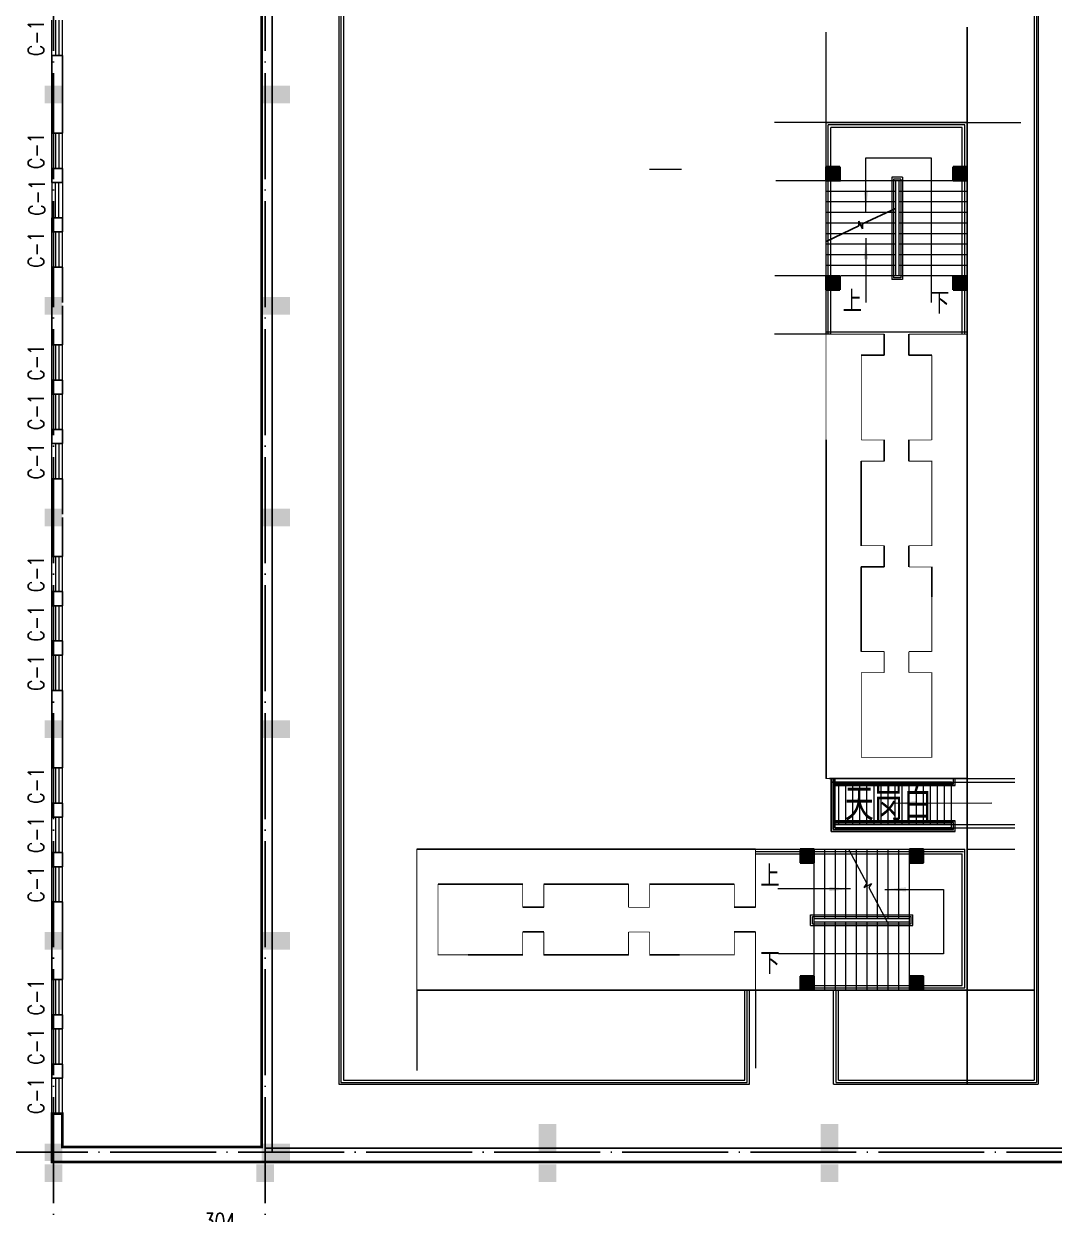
# Model space of a CAD drawing. Extents: x -220435 to 246757, y -381552 to -223577.
# Drawn here: x 72727 to 101942, y -332947 to -299192 of the extents above; entities that cross this region are included whole.
import ezdxf
from ezdxf.enums import TextEntityAlignment as Align

# ---------------------------------------------------------------- set-up
doc = ezdxf.new("R2010")
doc.units = 0
doc.header["$LTSCALE"] = 1500
doc.header["$MEASUREMENT"] = 0
for name, pattern in [('3', [10, 3, -2, 3, -2]), ('DASH', [0.35, 0.25, -0.1]), ('DOTE', [2.42, 2, -0.2, 0.02, -0.2])]:
    doc.linetypes.add(name, pattern=pattern)
doc.layers.get('0').update_dxf_attribs({"linetype": 'CONTINUOUS'})
for name, color, linetype in [('COLUMN', 7, 'CONTINUOUS'), ('DOTE', 7, 'DOTE'), ('GPSCOMMON', 7, 'CONTINUOUS'), ('JELIBTLTC', 7, 'CONTINUOUS'), ('PUB_WALL', 7, 'CONTINUOUS'), ('STAIR', 7, 'CONTINUOUS'), ('WALL', 7, 'CONTINUOUS'), ('WINDOW_TEXT', 7, 'CONTINUOUS'), ('尺寸层', 7, 'CONTINUOUS'), ('梁__虚线', 7, '3'), ('细线层', 7, 'CONTINUOUS')]:
    doc.layers.add(name, color=color, linetype=linetype)
for name, color, linetype, lineweight in [('PUB_DIM', 7, 'CONTINUOUS', 0), ('WINDOW', 7, 'CONTINUOUS', 0), ('我的', 7, 'CONTINUOUS', 0)]:
    doc.layers.add(name, color=color, linetype=linetype, lineweight=lineweight)
doc.styles.add('_SIMPLEX', font='SIMPLEX.shx', dxfattribs={"width": 0.8})
doc.styles.add('DIM_FONT', font='TXT.shx', dxfattribs={"width": 0.7})
doc.styles.add('JELIBTLZX1', font='arial.ttf', dxfattribs={"width": 0.65})
doc.styles.add('SIMPLEX', font='SIMPLEX.SHX')

# ---------------------------------------------------------------- blocks, each defined once
blk = doc.blocks.new('_FZH')
blk.add_solid([(-0.5, -0.5), (0.5, -0.5), (-0.5, 0.5), (0.5, 0.5)])
blk = doc.blocks.new('_WBLK')
for p, q in [((-0.5, 0.5), (0.5, 0.5)), ((0.5, 0.167), (-0.5, 0.167)), ((0.5, -0.167), (-0.5, -0.167)), ((-0.5, -0.5), (0.5, -0.5))]:
    blk.add_line(p, q)
at = {"layer": 'WINDOW_TEXT', "style": 'SIMPLEX', "flags": 9}
blk.add_attdef('A', text='', height=1, dxfattribs=at).set_placement((0, 1.5), align=Align.MIDDLE)
blk = doc.blocks.new('_ARROW')
blk.add_solid([(0, 0), (-1, 0.1), (-1, -0.1)])

msp = doc.modelspace()

# ---------------------------------------------------------------- linework, layer by layer
at = {"layer": 'DOTE'}
for p, q in [((79572.4, -350782.5), (79572.4, -270192.5)), ((73572.4, -350782.5), (73572.4, -273067.5)), ((99472.4, -324789.8), (99472.4, -299291.1)), ((99472.4, -329262.5), (99472.4, -299331.1)), ((83872.4, -326592.5), (101442.4, -326592.5)), ((83872.4, -326592.5), (101372.4, -326592.5)), ((93472.4, -326592.5), (101372.4, -326592.5)), ((60656.8, -331192.5), (104572.4, -331192.5))]:
    msp.add_line(p, q, dxfattribs=at)
at = {"layer": 'GPSCOMMON'}
for p, q in [((95472.4, -320592.5), (95472.4, -310992.5)), ((96472.4, -313992.5), (96472.4, -311592.5)), ((96472.4, -316992.5), (96472.4, -314592.5)), ((98472.4, -315442.5), (98472.4, -314592.5)), ((83872.4, -322592.5), (93472.4, -322592.5)), ((84472.4, -323592.5), (86872.4, -323592.5)), ((87472.4, -323592.5), (89872.4, -323592.5)), ((85322.4, -325592.5), (86872.4, -325592.5)), ((85322.4, -325592.5), (86872.4, -325592.5)), ((87472.4, -325592.5), (88322.4, -325592.5)), ((87472.4, -325592.5), (88322.4, -325592.5)), ((88322.4, -325592.5), (89872.4, -325592.5)), ((90472.4, -325592.5), (91322.4, -325592.5)), ((85322.4, -326592.5), (88322.4, -326592.5)), ((85322.4, -326592.5), (88322.4, -326592.5)), ((88322.4, -326592.5), (91322.4, -326592.5)), ((91322.4, -326592.5), (93472.4, -326592.5))]:
    msp.add_line(p, q, dxfattribs=at)
at = {"layer": 'PUB_DIM'}
msp.add_line((90470.7, -303314.6), (91370.7, -303314.6), dxfattribs=at)
at = {"layer": 'PUB_DIM', "const_width": 75}
msp.add_lwpolyline([(103422.4, -332482.5), (103422.4, -328342.5), (103872.4, -328342.5), (103872.4, -331462.5), (73522.4, -331462.5), (73522.4, -330092.5), (73822.4, -330092.5), (73822.4, -331042.5), (79472.4, -331042.5), (79472.4, -295192.5), (79472.4, -285292.5), (79472.4, -283292.5)], dxfattribs=at)
msp.add_lwpolyline([(103422.4, -332482.5), (103422.4, -328342.5), (103872.4, -328342.5), (103872.4, -331462.5), (73522.4, -331462.5), (73522.4, -330092.5), (73822.4, -330092.5), (73822.4, -331042.5), (79472.4, -331042.5), (79472.4, -295192.5), (79472.4, -285292.5), (79472.4, -283292.5)], dxfattribs=at)
at = {"layer": 'PUB_DIM'}
for points in [[(96603.4, -305266.8), (96603.4, -307093.7)], [(97433.8, -321292.5), (100178.5, -321283.6)], [(96170.4, -323724.1), (94109.7, -323724.1)], [(97142.8, -323737.3), (98806.6, -323737.3), (98806.6, -325568.2), (94125.4, -325568.2)]]:
    msp.add_lwpolyline(points, dxfattribs=at)
at = {"layer": 'PUB_WALL'}
for p, q in [((79772.4, -331192.5), (79772.4, -285292.5)), ((79772.4, -285292.5), (79772.4, -331192.5)), ((73522.4, -302292.5), (73522.4, -300092.5)), ((73822.4, -300092.5), (73522.4, -300092.5)), ((73522.4, -302292.5), (73522.4, -300092.5)), ((73522.4, -300092.5), (73822.4, -300092.5)), ((73822.4, -302292.5), (73822.4, -300092.5)), ((73822.4, -300092.5), (73822.4, -302292.5)), ((73822.4, -302292.5), (73522.4, -302292.5)), ((73822.4, -302292.5), (73522.4, -302292.5)), ((73822.4, -303292.5), (73522.4, -303292.5)), ((73522.4, -303692.5), (73522.4, -303292.5)), ((73822.4, -303292.5), (73522.4, -303292.5)), ((73522.4, -303292.5), (73522.4, -303692.5)), ((73822.4, -303692.5), (73822.4, -303292.5)), ((73822.4, -303692.5), (73822.4, -303292.5)), ((73822.4, -303692.5), (73522.4, -303692.5)), ((73522.4, -303692.5), (73822.4, -303692.5)), ((73522.4, -304692.5), (73822.4, -304692.5)), ((73522.4, -305092.5), (73522.4, -304692.5)), ((73522.4, -305092.5), (73522.4, -304692.5)), ((73522.4, -304692.5), (73822.4, -304692.5)), ((73822.4, -305092.5), (73822.4, -304692.5)), ((73822.4, -304692.5), (73822.4, -305092.5)), ((73822.4, -305092.5), (73522.4, -305092.5)), ((73822.4, -305092.5), (73522.4, -305092.5)), ((73822.4, -306092.5), (73522.4, -306092.5)), ((73522.4, -307092.5), (73522.4, -306092.5)), ((73822.4, -306092.5), (73522.4, -306092.5)), ((73522.4, -306092.5), (73522.4, -307092.5)), ((73822.4, -307092.5), (73822.4, -306092.5)), ((73822.4, -307092.5), (73822.4, -306092.5)), ((73522.4, -308292.5), (73522.4, -307092.5)), ((73522.4, -307092.5), (73522.4, -308292.5)), ((73822.4, -307192.5), (73822.4, -308292.5)), ((73822.4, -308292.5), (73822.4, -307192.5)), ((73822.4, -308292.5), (73522.4, -308292.5)), ((73522.4, -308292.5), (73822.4, -308292.5)), ((73522.4, -309692.5), (73522.4, -309292.5)), ((73822.4, -309292.5), (73522.4, -309292.5)), ((73522.4, -309692.5), (73522.4, -309292.5)), ((73522.4, -309292.5), (73822.4, -309292.5)), ((73822.4, -309292.5), (73822.4, -309692.5)), ((73822.4, -309292.5), (73822.4, -309692.5)), ((73822.4, -309692.5), (73522.4, -309692.5)), ((73822.4, -309692.5), (73522.4, -309692.5)), ((73522.4, -311092.5), (73522.4, -310692.5)), ((73822.4, -310692.5), (73522.4, -310692.5)), ((73522.4, -311092.5), (73522.4, -310692.5)), ((73522.4, -310692.5), (73822.4, -310692.5)), ((73822.4, -310692.5), (73822.4, -311092.5)), ((73822.4, -310692.5), (73822.4, -311092.5)), ((73822.4, -311092.5), (73522.4, -311092.5)), ((73822.4, -311092.5), (73522.4, -311092.5)), ((73822.4, -312092.5), (73522.4, -312092.5)), ((73522.4, -314292.5), (73522.4, -312092.5)), ((73822.4, -312092.5), (73522.4, -312092.5)), ((73522.4, -312092.5), (73522.4, -314292.5)), ((73822.4, -312092.5), (73822.4, -313092.5)), ((73822.4, -313092.5), (73822.4, -312092.5)), ((73822.4, -314292.5), (73822.4, -313192.5)), ((73822.4, -314292.5), (73822.4, -313192.5)), ((73822.4, -314292.5), (73522.4, -314292.5)), ((73522.4, -314292.5), (73822.4, -314292.5)), ((73522.4, -315692.5), (73522.4, -315292.5)), ((73822.4, -315292.5), (73522.4, -315292.5)), ((73522.4, -315692.5), (73522.4, -315292.5)), ((73522.4, -315292.5), (73822.4, -315292.5)), ((73822.4, -315692.5), (73822.4, -315292.5)), ((73822.4, -315292.5), (73822.4, -315692.5)), ((73822.4, -315692.5), (73522.4, -315692.5)), ((73822.4, -315692.5), (73522.4, -315692.5)), ((73522.4, -317092.5), (73522.4, -316692.5)), ((73822.4, -316692.5), (73522.4, -316692.5)), ((73522.4, -317092.5), (73522.4, -316692.5)), ((73522.4, -316692.5), (73822.4, -316692.5)), ((73822.4, -317092.5), (73822.4, -316692.5)), ((73822.4, -316692.5), (73822.4, -317092.5)), ((73822.4, -317092.5), (73522.4, -317092.5)), ((73822.4, -317092.5), (73522.4, -317092.5)), ((73522.4, -320292.5), (73522.4, -318092.5)), ((73822.4, -318092.5), (73522.4, -318092.5)), ((73522.4, -320292.5), (73522.4, -318092.5)), ((73522.4, -318092.5), (73822.4, -318092.5)), ((73822.4, -320292.5), (73822.4, -318092.5)), ((73822.4, -318092.5), (73822.4, -320292.5)), ((73822.4, -320292.5), (73522.4, -320292.5)), ((73822.4, -320292.5), (73522.4, -320292.5)), ((73522.4, -321692.5), (73522.4, -321292.5)), ((73822.4, -321292.5), (73522.4, -321292.5)), ((73522.4, -321692.5), (73522.4, -321292.5)), ((73522.4, -321292.5), (73822.4, -321292.5)), ((73822.4, -321692.5), (73822.4, -321292.5)), ((73822.4, -321292.5), (73822.4, -321692.5)), ((73822.4, -321692.5), (73522.4, -321692.5)), ((73822.4, -321692.5), (73522.4, -321692.5)), ((73522.4, -323092.5), (73522.4, -322692.5)), ((73822.4, -322692.5), (73522.4, -322692.5)), ((73522.4, -323092.5), (73522.4, -322692.5)), ((73522.4, -322692.5), (73822.4, -322692.5)), ((73822.4, -323092.5), (73822.4, -322692.5)), ((73822.4, -322692.5), (73822.4, -323092.5)), ((73822.4, -323092.5), (73522.4, -323092.5)), ((73822.4, -323092.5), (73522.4, -323092.5)), ((73822.4, -324092.5), (73522.4, -324092.5)), ((73522.4, -326292.5), (73522.4, -324092.5)), ((73822.4, -324092.5), (73522.4, -324092.5)), ((73522.4, -324092.5), (73522.4, -326292.5)), ((73822.4, -326292.5), (73822.4, -324092.5)), ((73822.4, -326292.5), (73822.4, -324092.5)), ((73822.4, -326292.5), (73522.4, -326292.5)), ((73522.4, -326292.5), (73822.4, -326292.5)), ((73822.4, -327292.5), (73522.4, -327292.5)), ((73522.4, -327692.5), (73522.4, -327292.5)), ((73822.4, -327292.5), (73522.4, -327292.5)), ((73522.4, -327292.5), (73522.4, -327692.5)), ((73822.4, -327692.5), (73822.4, -327292.5)), ((73822.4, -327692.5), (73822.4, -327292.5)), ((73822.4, -327692.5), (73522.4, -327692.5)), ((73522.4, -327692.5), (73822.4, -327692.5)), ((73822.4, -328692.5), (73522.4, -328692.5)), ((73522.4, -329092.5), (73522.4, -328692.5)), ((73822.4, -328692.5), (73522.4, -328692.5)), ((73522.4, -328692.5), (73522.4, -329092.5)), ((73822.4, -329092.5), (73822.4, -328692.5)), ((73822.4, -329092.5), (73822.4, -328692.5)), ((73822.4, -329092.5), (73522.4, -329092.5)), ((73522.4, -329092.5), (73822.4, -329092.5)), ((103372.4, -331072.5), (79572.4, -331072.5)), ((103372.4, -331072.5), (79572.4, -331072.5))]:
    msp.add_line(p, q, dxfattribs=at)
at = {"layer": 'STAIR'}
for p, q in [((96510.3, -304867.7), (97439.7, -304426.1)), ((96401.9, -304919.2), (96404.6, -304785.1)), ((96404.6, -304785.1), (96507.6, -305001.9)), ((95472.4, -305360.8), (96401.9, -304919.2)), ((96507.6, -305001.9), (96510.3, -304867.7)), ((96627.7, -323573.1), (96549.7, -323682.2))]:
    msp.add_line(p, q, dxfattribs=at)
at = {"layer": 'WALL'}
for p, q in [((79772.4, -285292.5), (79772.4, -331192.5)), ((79472.4, -331042.5), (79472.4, -295192.5)), ((73522.4, -302292.5), (73522.4, -300092.5)), ((73822.4, -300092.5), (73522.4, -300092.5)), ((73822.4, -302292.5), (73822.4, -300092.5)), ((73822.4, -302292.5), (73522.4, -302292.5)), ((73822.4, -303292.5), (73522.4, -303292.5)), ((73522.4, -303692.5), (73522.4, -303292.5)), ((73822.4, -303692.5), (73822.4, -303292.5)), ((73822.4, -303692.5), (73522.4, -303692.5)), ((73522.4, -304692.5), (73822.4, -304692.5)), ((73522.4, -305092.5), (73522.4, -304692.5)), ((73822.4, -305092.5), (73822.4, -304692.5)), ((73822.4, -305092.5), (73522.4, -305092.5)), ((73822.4, -306092.5), (73522.4, -306092.5)), ((73522.4, -307092.5), (73522.4, -306092.5)), ((73822.4, -307092.5), (73822.4, -306092.5)), ((73522.4, -308292.5), (73522.4, -307092.5)), ((73822.4, -307192.5), (73822.4, -308292.5)), ((73822.4, -308292.5), (73522.4, -308292.5)), ((73522.4, -309692.5), (73522.4, -309292.5)), ((73822.4, -309292.5), (73522.4, -309292.5)), ((73822.4, -309292.5), (73822.4, -309692.5)), ((73822.4, -309692.5), (73522.4, -309692.5)), ((73522.4, -311092.5), (73522.4, -310692.5)), ((73822.4, -310692.5), (73522.4, -310692.5)), ((73822.4, -310692.5), (73822.4, -311092.5)), ((73822.4, -311092.5), (73522.4, -311092.5)), ((73822.4, -312092.5), (73522.4, -312092.5)), ((73522.4, -314292.5), (73522.4, -312092.5)), ((73822.4, -312092.5), (73822.4, -313092.5)), ((73822.4, -314292.5), (73822.4, -313192.5)), ((73822.4, -314292.5), (73522.4, -314292.5)), ((73522.4, -315692.5), (73522.4, -315292.5)), ((73822.4, -315292.5), (73522.4, -315292.5)), ((73822.4, -315692.5), (73822.4, -315292.5)), ((73822.4, -315692.5), (73522.4, -315692.5)), ((73522.4, -317092.5), (73522.4, -316692.5)), ((73822.4, -316692.5), (73522.4, -316692.5)), ((73822.4, -317092.5), (73822.4, -316692.5)), ((73822.4, -317092.5), (73522.4, -317092.5)), ((73522.4, -320292.5), (73522.4, -318092.5)), ((73822.4, -318092.5), (73522.4, -318092.5)), ((73822.4, -320292.5), (73822.4, -318092.5)), ((73822.4, -320292.5), (73522.4, -320292.5)), ((73522.4, -321692.5), (73522.4, -321292.5)), ((73822.4, -321292.5), (73522.4, -321292.5)), ((73822.4, -321692.5), (73822.4, -321292.5)), ((73822.4, -321692.5), (73522.4, -321692.5)), ((73522.4, -323092.5), (73522.4, -322692.5)), ((73822.4, -322692.5), (73522.4, -322692.5)), ((73822.4, -323092.5), (73822.4, -322692.5)), ((73822.4, -323092.5), (73522.4, -323092.5)), ((73822.4, -324092.5), (73522.4, -324092.5)), ((73522.4, -326292.5), (73522.4, -324092.5)), ((73822.4, -326292.5), (73822.4, -324092.5)), ((73822.4, -326292.5), (73522.4, -326292.5)), ((73822.4, -327292.5), (73522.4, -327292.5)), ((73522.4, -327692.5), (73522.4, -327292.5)), ((73822.4, -327692.5), (73822.4, -327292.5)), ((73822.4, -327692.5), (73522.4, -327692.5)), ((73822.4, -328692.5), (73522.4, -328692.5)), ((73522.4, -329092.5), (73522.4, -328692.5)), ((73822.4, -329092.5), (73822.4, -328692.5)), ((73822.4, -329092.5), (73522.4, -329092.5)), ((73822.4, -330092.5), (73522.4, -330092.5)), ((73522.4, -331462.5), (73522.4, -330092.5)), ((73822.4, -331042.5), (73822.4, -330092.5)), ((73822.4, -331042.5), (79472.4, -331042.5)), ((103372.4, -331072.5), (79572.4, -331072.5)), ((103872.4, -331462.5), (73522.4, -331462.5))]:
    msp.add_line(p, q, dxfattribs=at)
at = {"layer": 'WINDOW'}
for p, q in [((81656.4, -273122.5), (81656.4, -329262.5)), ((81715.3, -273172.5), (81715.3, -329212.5)), ((81796, -273242.5), (81796, -329142.5)), ((101372.4, -273242.5), (101372.4, -322757.3)), ((101442.4, -273172.5), (101442.4, -322822.3)), ((101492.4, -273122.5), (101492.4, -322727.5)), ((95472.4, -301992.5), (95472.4, -299425.6)), ((95472.4, -301992.5), (94012.5, -301992.5)), ((95472.4, -307992.5), (95472.4, -301992.5)), ((95537.4, -303242.1), (95537.4, -302057.5)), ((99407.4, -302057.5), (95537.4, -302057.5)), ((99407.4, -303242.1), (99407.4, -302057.5)), ((99472.4, -301992.5), (100992, -301992.5)), ((95607.4, -303242.1), (95607.4, -302127.5)), ((99337.4, -302127.5), (95607.4, -302127.5)), ((99337.4, -303242.1), (99337.4, -302127.5)), ((95872.4, -303642.1), (94046.1, -303642.1)), ((95537.4, -306342.1), (95537.4, -303642.1)), ((95607.4, -306342.1), (95607.4, -303642.1)), ((99072.4, -303642.9), (95872.4, -303642.9)), ((97339.7, -303542.9), (97339.7, -306442.9)), ((97639.7, -303542.9), (97339.7, -303542.9)), ((97389.7, -303592.9), (97389.7, -306392.9)), ((97589.7, -303592.9), (97389.7, -303592.9)), ((97439.7, -303642.9), (97439.7, -306342.9)), ((97539.7, -303642.9), (97539.7, -306342.9)), ((97589.7, -303592.9), (97589.7, -306392.9)), ((97639.7, -303542.9), (97639.7, -306442.9)), ((99337.4, -306342.1), (99337.4, -303642.1)), ((99407.4, -306342.1), (99407.4, -303642.1)), ((97439.7, -303942.9), (95472.4, -303942.9)), ((99472.4, -303942.9), (97539.7, -303942.9)), ((97439.7, -304242.9), (95472.4, -304242.9)), ((99472.4, -304242.9), (97539.7, -304242.9)), ((97439.7, -304542.9), (95472.4, -304542.9)), ((99472.4, -304542.9), (97539.7, -304542.9)), ((97439.7, -304842.9), (95472.4, -304842.9)), ((97439.7, -305142.9), (95472.4, -305142.9)), ((99472.4, -304842.9), (97539.7, -304842.9)), ((99472.4, -305142.9), (97539.7, -305142.9)), ((97439.7, -305442.9), (95472.4, -305442.9)), ((99472.4, -305442.9), (97539.7, -305442.9)), ((97439.7, -305742.9), (95472.4, -305742.9)), ((99472.4, -305742.9), (97539.7, -305742.9)), ((97439.7, -306042.9), (95472.4, -306042.9)), ((99472.4, -306042.9), (97539.7, -306042.9)), ((95872.4, -306342.1), (94022.4, -306342.1)), ((99072.4, -306342.9), (95889.7, -306342.9)), ((97639.7, -306442.9), (97339.7, -306442.9)), ((97589.7, -306392.9), (97389.7, -306392.9)), ((95537.4, -307992.5), (95537.4, -306742.1)), ((95607.4, -307992.5), (95607.4, -306742.1)), ((99337.4, -307992.5), (99337.4, -306742.1)), ((99407.4, -307992.5), (99407.4, -306742.1)), ((95607.4, -307992.5), (94012.5, -307992.5)), ((99472.4, -307931.1), (95472.4, -307931.1)), ((99033.8, -320592.5), (100823.5, -320592.5)), ((99083.8, -320742.5), (99083.8, -320592.5)), ((99133.8, -320792.5), (99133.8, -320592.5)), ((95833.8, -321892.5), (95833.8, -320692.5)), ((96033.8, -321892.5), (96033.8, -320692.5)), ((96233.8, -321892.5), (96233.8, -320692.5)), ((96433.8, -321892.5), (96433.8, -320692.5)), ((96633.8, -321892.5), (96633.8, -320692.5)), ((96833.8, -321892.5), (96833.8, -320692.5)), ((97033.8, -321892.5), (97033.8, -320692.5)), ((97233.8, -321892.5), (97233.8, -320692.5)), ((97433.8, -321892.5), (97433.8, -320692.5)), ((97633.8, -321892.5), (97633.8, -320692.5)), ((97833.8, -321892.5), (97833.8, -320692.5)), ((98033.8, -321892.5), (98033.8, -320692.5)), ((98233.8, -321892.5), (98233.8, -320692.5)), ((98433.8, -321892.5), (98433.8, -320692.5)), ((98633.8, -321892.5), (98633.8, -320692.5)), ((98833.8, -321892.5), (98833.8, -320692.5)), ((99033.8, -320692.5), (100823.5, -320692.5)), ((99033.8, -321992.5), (99033.8, -320692.5)), ((99033.8, -321892.5), (100823.5, -321892.5)), ((99033.8, -321992.5), (100823.5, -321992.5)), ((99083.8, -322042.5), (99083.8, -321842.5)), ((99133.8, -322092.5), (99133.8, -321792.5)), ((93472.4, -322592.5), (99407.4, -322592.5)), ((93472.4, -322657.5), (94736.8, -322657.5)), ((95136.8, -322657.5), (97836.8, -322657.5)), ((95436.8, -324559.8), (95436.8, -322592.5)), ((95736.8, -324559.8), (95736.8, -322592.5)), ((96036.8, -324559.8), (96036.8, -322592.5)), ((96109.7, -322592.5), (96627.7, -323573.1)), ((96336.8, -324559.8), (96336.8, -322592.5)), ((96636.8, -324559.8), (96636.8, -322592.5)), ((96936.8, -324559.8), (96936.8, -322592.5)), ((97236.8, -324559.8), (97236.8, -322592.5)), ((97536.8, -324559.8), (97536.8, -322592.5)), ((98236.8, -322657.5), (99372.4, -322657.5)), ((99407.4, -326527.5), (99407.4, -322592.5)), ((99472.4, -322592.5), (100823.5, -322592.5)), ((99472.4, -322592.5), (99472.4, -326592.5)), ((99472.4, -326592.5), (99472.4, -322592.5)), ((93472.4, -322727.5), (94736.8, -322727.5)), ((95136.8, -322727.5), (97836.8, -322727.5)), ((95136.8, -326192.5), (95136.8, -322992.5)), ((96336.8, -324559.8), (96336.8, -323022.5)), ((97836.8, -326192.5), (97836.8, -323009.8)), ((98236.8, -322727.5), (99337.4, -322727.5)), ((99337.4, -326457.5), (99337.4, -322727.5)), ((101372.4, -322727.5), (101372.4, -329142.5)), ((101442.4, -322727.5), (101442.4, -329212.5)), ((101492.4, -322727.5), (101492.4, -329262.5)), ((96549.7, -323682.2), (96761.9, -323570.1)), ((96636.8, -324559.8), (96636.8, -323636.2)), ((96761.9, -323570.1), (96683.8, -323679.2)), ((96683.8, -323679.2), (97201.8, -324659.8)), ((95036.8, -324459.8), (97936.8, -324459.8)), ((95036.8, -324759.8), (95036.8, -324459.8)), ((95086.8, -324509.8), (97886.8, -324509.8)), ((95086.8, -324709.8), (95086.8, -324509.8)), ((95086.8, -324709.8), (97886.8, -324709.8)), ((95136.8, -324559.8), (97836.8, -324559.8)), ((95136.8, -324659.8), (97836.8, -324659.8)), ((95436.8, -326592.5), (95436.8, -324659.8)), ((95736.8, -326592.5), (95736.8, -324659.8)), ((96036.8, -326592.5), (96036.8, -324659.8)), ((96336.8, -326592.5), (96336.8, -324659.8)), ((96636.8, -326592.5), (96636.8, -324659.8)), ((96936.8, -326592.5), (96936.8, -324659.8)), ((97236.8, -326592.5), (97236.8, -324659.8)), ((97536.8, -326592.5), (97536.8, -324659.8)), ((97886.8, -324709.8), (97886.8, -324509.8)), ((97936.8, -324759.8), (97936.8, -324459.8)), ((95036.8, -324759.8), (97936.8, -324759.8)), ((83872.4, -326592.5), (83872.4, -328867.5)), ((93172.4, -329142.5), (93172.4, -326592.5)), ((93237.4, -329212.5), (93237.4, -326592.5)), ((93307.4, -329262.5), (93307.4, -326592.5)), ((93472.4, -326592.5), (93472.4, -328802.3)), ((94736.8, -326592.5), (101372.4, -326592.5)), ((95136.8, -326457.5), (97836.8, -326457.5)), ((95136.8, -326527.5), (97836.8, -326527.5)), ((95687.4, -329262.5), (95687.4, -326592.5)), ((95757.4, -329212.5), (95757.4, -326592.5)), ((95822.4, -329142.5), (95822.4, -326592.5)), ((98236.8, -326457.5), (99337.4, -326457.5)), ((98236.8, -326527.5), (99407.4, -326527.5)), ((81656.4, -329262.5), (93307.4, -329262.5)), ((81715.3, -329212.5), (93237.4, -329212.5)), ((81796, -329142.5), (93172.4, -329142.5)), ((95687.4, -329262.5), (101492.4, -329262.5)), ((95757.4, -329212.5), (101442.4, -329212.5)), ((95822.4, -329142.5), (101372.4, -329142.5))]:
    msp.add_line(p, q, dxfattribs=at)
at = {"layer": 'WINDOW', "linetype": 'DASH'}
msp.add_line((99472.4, -307992.5), (99472.4, -301992.5), dxfattribs=at)
at = {"layer": 'WINDOW'}
msp.add_lwpolyline([(96603.4, -304542.9), (96603.4, -302994.3), (98458, -302994.3), (98458, -307093.7)], dxfattribs=at)
at = {"layer": 'WINDOW', "const_width": 50}
for points in [[(95469.4, -303642.1), (95469.4, -303242.1)], [(95472.4, -303242.1), (95872.4, -303242.1)], [(95872.4, -303642.1), (95872.4, -303242.1)], [(99072.4, -303642.1), (99072.4, -303242.1)], [(99072.4, -303642.1), (99072.4, -303242.1)], [(99072.4, -303242.1), (99472.4, -303242.1)], [(99472.4, -303242.1), (99472.4, -303642.1)], [(95889.7, -303642.1), (95472.4, -303642.1)], [(99472.4, -303642.1), (99072.4, -303642.1)], [(95472.4, -306742.1), (95472.4, -306342.1)], [(95472.4, -306342.1), (95872.4, -306342.1)], [(95872.4, -306742.1), (95872.4, -306342.1)], [(95872.4, -306342.1), (95872.4, -306742.1)], [(99072.4, -306742.1), (99072.4, -306342.1)], [(99072.4, -306342.1), (99472.4, -306342.1)], [(99072.4, -306742.1), (99072.4, -306342.1)], [(99472.4, -306342.1), (99472.4, -306742.1)], [(95872.4, -306742.1), (95472.4, -306742.1)], [(99472.4, -306742.1), (99072.4, -306742.1)], [(94736.8, -322592.5), (95136.8, -322592.5)], [(94736.8, -322992.5), (94736.8, -322592.5)], [(95136.8, -322592.5), (95136.8, -322992.5)], [(97836.8, -322589.5), (98236.8, -322589.5)], [(97836.8, -323009.8), (97836.8, -322592.5)], [(98236.8, -322592.5), (98236.8, -322992.5)], [(95136.8, -322992.5), (94736.8, -322992.5)], [(94736.8, -322992.5), (95136.8, -322992.5)], [(97836.8, -322992.5), (98236.8, -322992.5)], [(94736.8, -326192.5), (95136.8, -326192.5)], [(94736.8, -326192.5), (95136.8, -326192.5)], [(94736.8, -326592.5), (94736.8, -326192.5)], [(95136.8, -326192.5), (95136.8, -326592.5)], [(97836.8, -326192.5), (98236.8, -326192.5)], [(97836.8, -326192.5), (98236.8, -326192.5)], [(97836.8, -326592.5), (97836.8, -326192.5)], [(98236.8, -326192.5), (98236.8, -326592.5)], [(95136.8, -326592.5), (94736.8, -326592.5)], [(98236.8, -326592.5), (97836.8, -326592.5)]]:
    msp.add_lwpolyline(points, dxfattribs=at)
at = {"layer": '尺寸层', "ltscale": 15}
for p, q in [((97122.4, -308592.5), (97122.4, -307992.5)), ((97122.4, -307992.5), (97122.4, -308592.5)), ((97822.4, -307992.5), (97822.4, -308592.5)), ((97822.4, -307992.5), (97822.4, -308592.5)), ((97122.4, -308592.5), (96472.4, -308592.5)), ((97122.4, -308592.5), (96472.4, -308592.5)), ((98472.4, -308592.5), (97822.4, -308592.5)), ((98472.4, -308592.5), (97822.4, -308592.5)), ((97122.4, -311592.5), (97122.4, -310992.5)), ((97122.4, -310992.5), (97122.4, -311592.5)), ((97822.4, -310992.5), (97822.4, -311592.5)), ((97822.4, -310992.5), (97822.4, -311592.5)), ((96472.4, -311592.5), (96472.4, -313992.5)), ((97122.4, -314592.5), (97122.4, -313992.5)), ((97122.4, -313992.5), (97122.4, -314592.5)), ((97822.4, -313992.5), (97822.4, -314592.5)), ((97822.4, -313992.5), (97822.4, -314592.5)), ((96472.4, -314592.5), (96472.4, -316992.5)), ((97122.4, -314592.5), (96472.4, -314592.5)), ((98472.4, -315442.5), (98472.4, -314592.5)), ((99472.4, -320592.5), (95572.4, -320592.5)), ((99472.4, -320592.5), (95572.4, -320592.5)), ((93472.4, -322592.5), (83872.4, -322592.5)), ((84472.4, -323592.5), (86872.4, -323592.5)), ((87472.4, -323592.5), (89872.4, -323592.5)), ((90472.4, -323592.5), (92872.4, -323592.5)), ((86872.4, -324242.5), (87472.4, -324242.5)), ((86872.4, -324242.5), (87472.4, -324242.5)), ((92872.4, -324242.5), (93472.4, -324242.5)), ((92872.4, -324242.5), (93472.4, -324242.5)), ((87472.4, -324942.5), (86872.4, -324942.5)), ((86872.4, -324942.5), (87472.4, -324942.5)), ((93472.4, -324942.5), (92872.4, -324942.5)), ((92872.4, -324942.5), (93472.4, -324942.5)), ((86872.4, -325592.5), (85322.4, -325592.5)), ((86872.4, -325592.5), (85322.4, -325592.5)), ((88322.4, -325592.5), (87472.4, -325592.5)), ((88322.4, -325592.5), (87472.4, -325592.5)), ((89872.4, -325592.5), (88322.4, -325592.5)), ((91322.4, -325592.5), (90472.4, -325592.5)), ((85322.4, -326592.5), (88322.4, -326592.5)), ((85322.4, -326592.5), (88322.4, -326592.5)), ((88322.4, -326592.5), (91322.4, -326592.5)), ((91322.4, -326592.5), (93472.4, -326592.5))]:
    msp.add_line(p, q, dxfattribs=at)
at = {"layer": '尺寸层', "ltscale": 15, "const_width": 22.5}
for points in [[(95472.4, -310992.5), (95472.4, -307992.5)], [(95472.4, -320592.5), (95472.4, -310992.5)]]:
    msp.add_lwpolyline(points, dxfattribs=at)
at = {"layer": '梁__虚线'}
for p, q in [((95622.4, -320592.5), (95622.4, -322092.5)), ((95672.4, -320592.5), (95672.4, -322042.5)), ((95722.4, -320592.5), (95722.4, -321992.5)), ((99033.8, -320692.5), (95622.4, -320692.5)), ((99083.8, -320742.5), (95722.4, -320742.5)), ((99133.8, -320792.5), (95722.4, -320792.5)), ((99133.8, -321792.5), (95722.4, -321792.5)), ((99083.8, -321842.5), (95722.4, -321842.5)), ((99033.8, -321892.5), (95722.4, -321892.5)), ((99033.8, -321992.5), (95722.4, -321992.5)), ((99133.8, -322092.5), (95622.4, -322092.5)), ((99083.8, -322042.5), (95672.4, -322042.5))]:
    msp.add_line(p, q, dxfattribs=at)
at = {"layer": '细线层', "ltscale": 15}
for p, q in [((95472.4, -301992.5), (99472.4, -301992.5)), ((98472.4, -308592.5), (97822.4, -308592.5))]:
    msp.add_line(p, q, dxfattribs=at)
at = {"layer": '细线层', "ltscale": 15, "const_width": 22.5}
for points in [[(97122.4, -307992.5), (95472.4, -307992.5)], [(97122.4, -308592.5), (97122.4, -307992.5)], [(97822.4, -308592.5), (97822.4, -307992.5)], [(99472.4, -307992.5), (97822.4, -307992.5)], [(99472.4, -310992.5), (99472.4, -307992.5)], [(96472.4, -310992.5), (96472.4, -308592.5)], [(97122.4, -308592.5), (96472.4, -308592.5)], [(98472.4, -308592.5), (97822.4, -308592.5)], [(98472.4, -310992.5), (98472.4, -308592.5)], [(99472.4, -320592.5), (95472.4, -320592.5), (95472.4, -310992.5)], [(97122.4, -310992.5), (96472.4, -310992.5)], [(97122.4, -311592.5), (97122.4, -310992.5)], [(97822.4, -310992.5), (98472.4, -310992.5)], [(97822.4, -311592.5), (97822.4, -310992.5)], [(99472.4, -320592.5), (99472.4, -312442.5), (99472.4, -310992.5)], [(97122.4, -313992.5), (96472.4, -313992.5), (96472.4, -311592.5), (97122.4, -311592.5)], [(97822.4, -313992.5), (98472.4, -313992.5), (98472.4, -311592.5), (97822.4, -311592.5)], [(97122.4, -314592.5), (97122.4, -313992.5)], [(97822.4, -314592.5), (97822.4, -313992.5)], [(97122.4, -316992.5), (96472.4, -316992.5), (96472.4, -314592.5), (97122.4, -314592.5)], [(97822.4, -314592.5), (98472.4, -314592.5), (98472.4, -316992.5)], [(97122.4, -317592.5), (97122.4, -316992.5)], [(98472.4, -316992.5), (97822.4, -316992.5)], [(97822.4, -317592.5), (97822.4, -316992.5)], [(97122.4, -317592.5), (96472.4, -317592.5), (96472.4, -319992.5), (98472.4, -319992.5), (98472.4, -317592.5), (97822.4, -317592.5)], [(93472.4, -324242.5), (93472.4, -322592.5), (83872.4, -322592.5)], [(83872.4, -322592.5), (83872.4, -326592.5), (85322.4, -326592.5)], [(85322.4, -325592.5), (84472.4, -325592.5), (84472.4, -323592.5), (86872.4, -323592.5)], [(86872.4, -323592.5), (86872.4, -324242.5)], [(87472.4, -323592.5), (89872.4, -323592.5), (89872.4, -324242.5)], [(87472.4, -323592.5), (87472.4, -324242.5)], [(90472.4, -324242.5), (90472.4, -323592.5), (92872.4, -323592.5), (92872.4, -324242.5)], [(87472.4, -324242.5), (86872.4, -324242.5)], [(90472.4, -324242.5), (89872.4, -324242.5)], [(93472.4, -324242.5), (92872.4, -324242.5)], [(86872.4, -324942.5), (86872.4, -325592.5), (85322.4, -325592.5)], [(87472.4, -324942.5), (86872.4, -324942.5)], [(87472.4, -324942.5), (87472.4, -325592.5), (88322.4, -325592.5)], [(89872.4, -324942.5), (89872.4, -325592.5), (88322.4, -325592.5)], [(90472.4, -324942.5), (89872.4, -324942.5)], [(92872.4, -324942.5), (92872.4, -325592.5), (91322.4, -325592.5), (91322.4, -325592.5), (90472.4, -325592.5), (90472.4, -324942.5)], [(91322.4, -326592.5), (93472.4, -326592.5), (93472.4, -324942.5)], [(93472.4, -324942.5), (92872.4, -324942.5)], [(86872.4, -325592.5), (85322.4, -325592.5)], [(88322.4, -325592.5), (87472.4, -325592.5)], [(85322.4, -326592.5), (88322.4, -326592.5)], [(88322.4, -326592.5), (88322.4, -326592.5), (91322.4, -326592.5)]]:
    msp.add_lwpolyline(points, dxfattribs=at)

# ---------------------------------------------------------------- block references
at = {"layer": 'COLUMN'}
for p, xscale, yscale, zscale in [((73572.4, -301192.5), 500, 500, 500), ((95671.5, -303419.8), 400, 400, 400), ((99269.8, -303419.8), 400, 400, 400), ((95671.5, -306544.7), 400, 400, 400), ((99269.8, -306557.1), 400, 400, 400), ((73572.4, -307192.5), 500, 500, 500), ((73572.4, -313192.5), 500, 500, 500), ((73572.4, -319192.5), 500, 500, 500), ((94928.3, -322792.5), 400, 400, 400), ((98036.8, -322809.8), 400, 400, 400), ((73572.4, -325192.5), 500, 500, 500), ((87572.4, -330792.5), 500, 800, 500), ((95572.4, -330792.5), 500, 800, 500), ((73572.4, -331192.5), 500, 500, 500), ((73572.4, -331782.5), 500, 500, 500), ((79572.4, -331782.5), 500, 500, 500), ((87572.4, -331782.5), 500, 500, 500), ((95572.4, -331782.5), 500, 500, 500)]:
    msp.add_blockref('_FZH', p, dxfattribs=dict(at, xscale=xscale, yscale=yscale, zscale=zscale))
at = {"layer": 'COLUMN', "xscale": 500, "yscale": 800, "zscale": 500, "rotation": 90}
for p in [(79872.4, -301192.5), (79872.4, -307192.5), (79872.4, -313192.5), (79872.4, -319192.5), (79872.4, -325192.5), (79872.4, -331192.5)]:
    msp.add_blockref('_FZH', p, dxfattribs=at)
at = {"layer": 'PUB_DIM', "yscale": 600, "zscale": 600}
for p, xscale, rotation in [((96603.4, -305266.8), -600, 270), ((97433.8, -321292.5), 599.9999999999864, 180.1871914860007), ((97142.8, -323737.3), 600, 180)]:
    msp.add_blockref('_ARROW', p, dxfattribs=dict(at, xscale=xscale, rotation=rotation))
at = {"layer": 'PUB_DIM', "xscale": 600, "yscale": 600, "zscale": 600}
msp.add_blockref('_ARROW', (96170.4, -323724.1), dxfattribs=at)
at = {"layer": 'WINDOW'}
ref = msp.add_blockref('_WBLK', (73672.4, -299592.5), dxfattribs=dict(at, xscale=1000, yscale=299.9999999999418, zscale=1000, rotation=90))
ref.add_attrib('A', 'C-1', dxfattribs={"layer": 'WINDOW_TEXT', "height": 450, "rotation": 90, "style": '_SIMPLEX', "width": 0.8, "flags": 8}).set_placement((73072.4, -299592.5), align=Align.MIDDLE)
ref = msp.add_blockref('_WBLK', (73672.4, -302792.5), dxfattribs=dict(at, xscale=1000, yscale=299.9999999999418, zscale=1000, rotation=90))
ref.add_attrib('A', 'C-1', dxfattribs={"layer": 'WINDOW_TEXT', "height": 450, "rotation": 90, "style": '_SIMPLEX', "width": 0.8, "flags": 8}).set_placement((73072.4, -302792.5), align=Align.MIDDLE)
ref = msp.add_blockref('_WBLK', (73672.4, -304192.5), dxfattribs=dict(at, xscale=1000, yscale=300, zscale=1000, rotation=270))
ref.add_attrib('A', 'C-1', dxfattribs={"layer": 'WINDOW_TEXT', "height": 450, "rotation": 90, "style": '_SIMPLEX', "width": 0.8, "flags": 8}).set_placement((73098.7, -304119.6), align=Align.MIDDLE)
at = {"layer": 'WINDOW', "xscale": -600, "yscale": 600, "zscale": 600, "rotation": 90}
msp.add_blockref('_ARROW', (96603.4, -304542.9), dxfattribs=at)
at = {"layer": 'WINDOW'}
ref = msp.add_blockref('_WBLK', (73672.4, -305592.5), dxfattribs=dict(at, xscale=1000, yscale=300, zscale=1000, rotation=90))
ref.add_attrib('A', 'C-1', dxfattribs={"layer": 'WINDOW_TEXT', "height": 450, "rotation": 90, "style": '_SIMPLEX', "width": 0.8, "flags": 8}).set_placement((73072.4, -305592.5), align=Align.MIDDLE)
ref = msp.add_blockref('_WBLK', (73672.4, -308792.5), dxfattribs=dict(at, xscale=1000, yscale=300, zscale=1000, rotation=90))
ref.add_attrib('A', 'C-1', dxfattribs={"layer": 'WINDOW_TEXT', "height": 450, "rotation": 90, "style": '_SIMPLEX', "width": 0.8, "flags": 8}).set_placement((73072.4, -308792.5), align=Align.MIDDLE)
ref = msp.add_blockref('_WBLK', (73672.4, -310192.5), dxfattribs=dict(at, xscale=1000, yscale=300, zscale=1000, rotation=90))
ref.add_attrib('A', 'C-1', dxfattribs={"layer": 'WINDOW_TEXT', "height": 450, "rotation": 90, "style": '_SIMPLEX', "width": 0.8, "flags": 8}).set_placement((73072.4, -310192.5), align=Align.MIDDLE)
ref = msp.add_blockref('_WBLK', (73672.4, -311592.5), dxfattribs=dict(at, xscale=1000, yscale=300, zscale=1000, rotation=90))
ref.add_attrib('A', 'C-1', dxfattribs={"layer": 'WINDOW_TEXT', "height": 450, "rotation": 90, "style": '_SIMPLEX', "width": 0.8, "flags": 8}).set_placement((73072.4, -311592.5), align=Align.MIDDLE)
ref = msp.add_blockref('_WBLK', (73672.4, -314792.5), dxfattribs=dict(at, xscale=1000, yscale=300, zscale=1000, rotation=90))
ref.add_attrib('A', 'C-1', dxfattribs={"layer": 'WINDOW_TEXT', "height": 450, "rotation": 90, "style": '_SIMPLEX', "width": 0.8, "flags": 8}).set_placement((73072.4, -314792.5), align=Align.MIDDLE)
ref = msp.add_blockref('_WBLK', (73672.4, -316192.5), dxfattribs=dict(at, xscale=1000, yscale=300, zscale=1000, rotation=90))
ref.add_attrib('A', 'C-1', dxfattribs={"layer": 'WINDOW_TEXT', "height": 450, "rotation": 90, "style": '_SIMPLEX', "width": 0.8, "flags": 8}).set_placement((73072.4, -316192.5), align=Align.MIDDLE)
ref = msp.add_blockref('_WBLK', (73672.4, -317592.5), dxfattribs=dict(at, xscale=1000, yscale=300, zscale=1000, rotation=90))
ref.add_attrib('A', 'C-1', dxfattribs={"layer": 'WINDOW_TEXT', "height": 450, "rotation": 90, "style": '_SIMPLEX', "width": 0.8, "flags": 8}).set_placement((73072.4, -317592.5), align=Align.MIDDLE)
ref = msp.add_blockref('_WBLK', (73672.4, -320792.5), dxfattribs=dict(at, xscale=1000, yscale=300, zscale=1000, rotation=90))
ref.add_attrib('A', 'C-1', dxfattribs={"layer": 'WINDOW_TEXT', "height": 450, "rotation": 90, "style": '_SIMPLEX', "width": 0.8, "flags": 8}).set_placement((73072.4, -320792.5), align=Align.MIDDLE)
ref = msp.add_blockref('_WBLK', (73672.4, -322192.5), dxfattribs=dict(at, xscale=1000, yscale=300, zscale=1000, rotation=90))
ref.add_attrib('A', 'C-1', dxfattribs={"layer": 'WINDOW_TEXT', "height": 450, "rotation": 90, "style": '_SIMPLEX', "width": 0.8, "flags": 8}).set_placement((73072.4, -322192.5), align=Align.MIDDLE)
ref = msp.add_blockref('_WBLK', (73672.4, -323592.5), dxfattribs=dict(at, xscale=1000, yscale=300, zscale=1000, rotation=90))
ref.add_attrib('A', 'C-1', dxfattribs={"layer": 'WINDOW_TEXT', "height": 450, "rotation": 90, "style": '_SIMPLEX', "width": 0.8, "flags": 8}).set_placement((73072.4, -323592.5), align=Align.MIDDLE)
ref = msp.add_blockref('_WBLK', (73672.4, -326792.5), dxfattribs=dict(at, xscale=1000, yscale=300, zscale=1000, rotation=90))
ref.add_attrib('A', 'C-1', dxfattribs={"layer": 'WINDOW_TEXT', "height": 450, "rotation": 90, "style": '_SIMPLEX', "width": 0.8, "flags": 8}).set_placement((73072.4, -326792.5), align=Align.MIDDLE)
at = {"layer": 'WINDOW', "xscale": 400, "yscale": 400, "zscale": 400}
for p in [(94936.8, -326392.5), (98032.8, -326392.5)]:
    msp.add_blockref('_FZH', p, dxfattribs=at)
at = {"layer": 'WINDOW'}
ref = msp.add_blockref('_WBLK', (73672.4, -328192.5), dxfattribs=dict(at, xscale=1000, yscale=300, zscale=1000, rotation=90))
ref.add_attrib('A', 'C-1', dxfattribs={"layer": 'WINDOW_TEXT', "height": 450, "rotation": 90, "style": '_SIMPLEX', "width": 0.8, "flags": 8}).set_placement((73072.4, -328192.5), align=Align.MIDDLE)
ref = msp.add_blockref('_WBLK', (73672.4, -329592.5), dxfattribs=dict(at, xscale=1000, yscale=300, zscale=1000, rotation=90))
ref.add_attrib('A', 'C-1', dxfattribs={"layer": 'WINDOW_TEXT', "height": 450, "rotation": 90, "style": '_SIMPLEX', "width": 0.8, "flags": 8}).set_placement((73072.4, -329592.5), align=Align.MIDDLE)

# ---------------------------------------------------------------- texts
at = {"layer": 'JELIBTLTC', "style": 'JELIBTLZX1', "width": 0.75}
for s, p in [('上', (95940.9, -307307.2)), ('下', (98419.2, -307356.7)), ('上', (93609.1, -323606.8)), ('下', (93609.1, -326076.5))]:
    msp.add_text(s, height=540, dxfattribs=at).set_placement(p)
at = {"layer": '我的', "color": 0, "linetype": 'ByBlock', "lineweight": 0, "style": 'JELIBTLZX1', "width": 0.75}
msp.add_text('天岗白', height=810, dxfattribs=at).set_placement((96000.8, -321696.7))
at = {"layer": '我的', "linetype": 'ByBlock', "lineweight": 20, "insert": (77839.7, -332914), "char_height": 500, "width": 1460.707, "attachment_point": 1, "style": 'DIM_FONT'}
msp.add_mtext('{\\C1;304}', dxfattribs=at)

doc.saveas('drawing.dxf')
